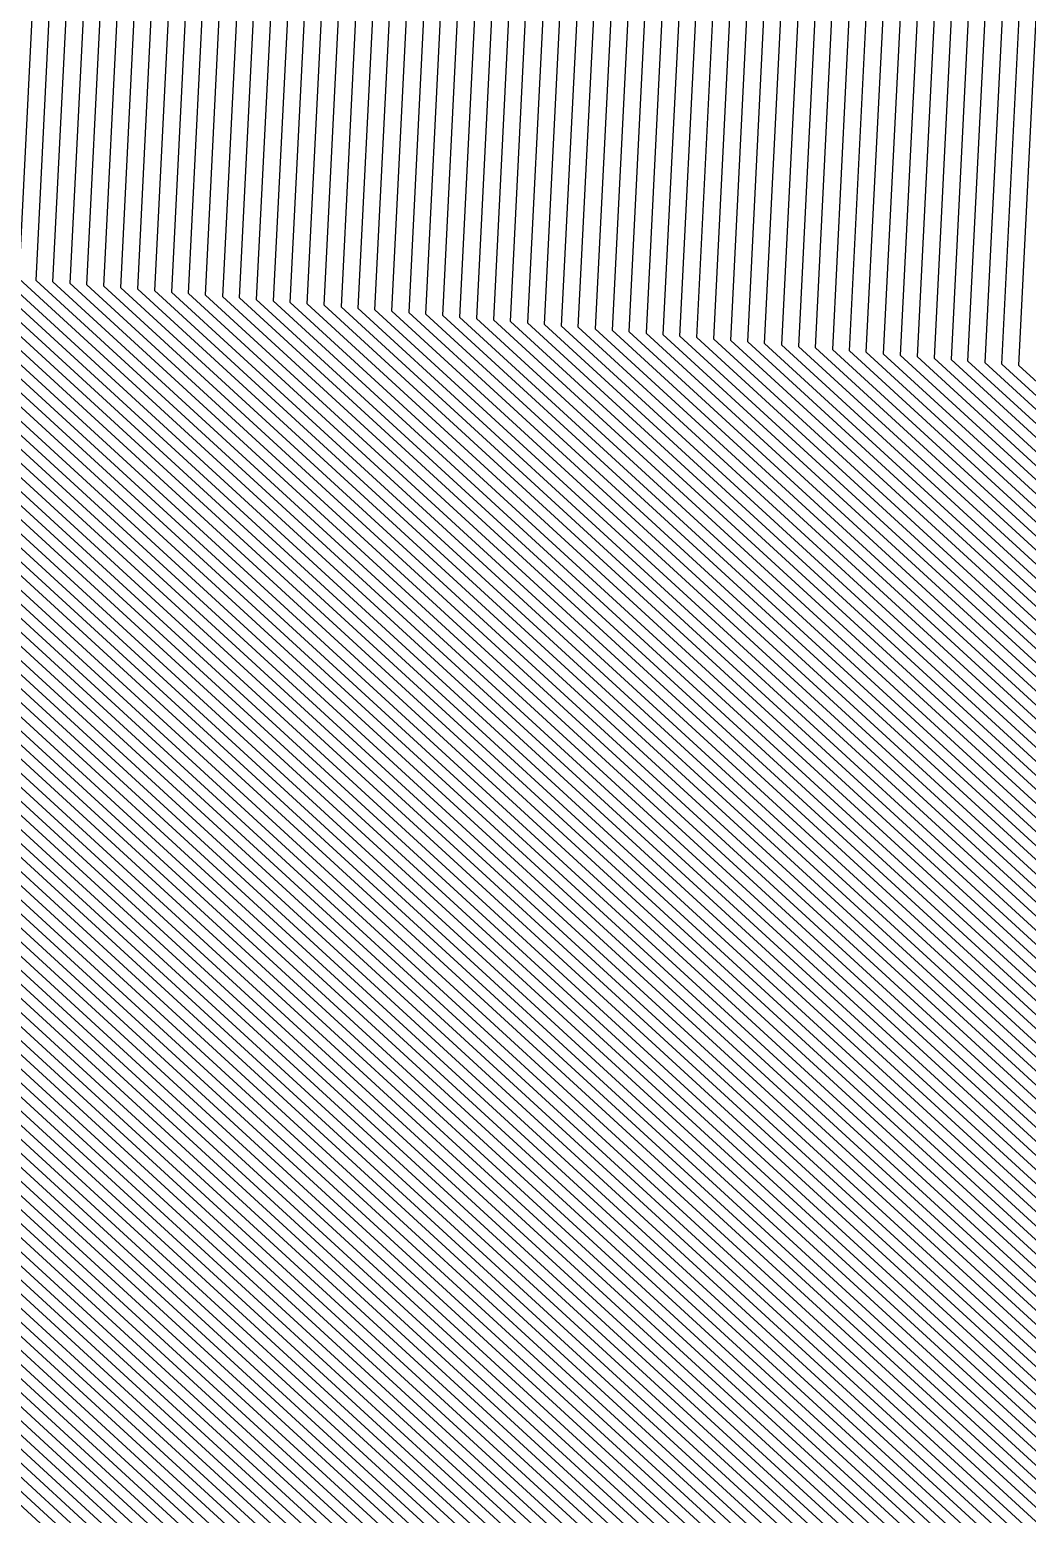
# Model space of a CAD drawing. Extents: x 7084 to 11035, y 13750 to 16729.
# Drawn here: x 7293.1 to 7337.8, y 14438 to 14504.4 of the extents above; entities that cross this region are included whole.
import ezdxf

# ---------------------------------------------------------------- set-up
doc = ezdxf.new("R2010")
doc.units = 0
doc.layers.add('Default', color=7, linetype='Continuous')

msp = doc.modelspace()

# ---------------------------------------------------------------- linework, layer by layer
at = {"layer": 'Default'}
for points in [[(8405.245, 16494.556), (8235.847, 16389.114), (8164.324, 16264.844), (8126.682, 16232.823), (7976.106, 16149.976), (7887.648, 16067.098), (7759.659, 16063.332), (7710.722, 15747.007), (7674.962, 15605.738), (7667.434, 15583.143), (7626.025, 15360.963), (7620.379, 15295.037), (7558.27, 15229.111), (7503.69, 15165.069), (7428.402, 14991.843), (7396.406, 14920.267), (7238.302, 14611.474), (7232.656, 14498.458), (7458.519, 14291.341), (7499.925, 14225.415), (7680.616, 14176.46), (7878.235, 14323.38)], [(7458.705, 14293.061), (7234.933, 14498.261), (7240.665, 14613.006), (7397.306, 14918.94), (7429.791, 14991.612), (7504.382, 15163.234), (7559.798, 15228.256), (7622.857, 15295.191), (7628.59, 15362.126), (7669.615, 15582.249), (7677.074, 15604.635), (7713.381, 15748.067), (7761.865, 16061.462), (7888.669, 16065.193), (7978.481, 16149.34), (8127.662, 16231.42), (8165.88, 16263.931), (8236.741, 16387.051), (8404.571, 16491.516)], [(7674.356, 14185.002), (7505.934, 14230.633), (7459.881, 14303.958), (7249.354, 14497.012), (7255.634, 14622.713), (7403.003, 14910.539), (7438.59, 14990.15), (7508.765, 15151.613), (7569.472, 15222.844), (7638.552, 15296.169), (7644.832, 15369.495), (7683.429, 15576.589), (7690.447, 15597.649), (7730.22, 15754.776), (7775.834, 16049.622), (7895.133, 16053.132), (7993.52, 16145.313), (8133.871, 16222.534), (8175.738, 16258.149), (8242.405, 16373.982), (8400.3, 16472.264), (8603.81, 16426.633)], [(8601.114, 16424.046), (8399.626, 16469.224), (8243.299, 16371.918), (8177.295, 16257.237), (8134.852, 16221.131), (7995.894, 16144.677), (7896.154, 16051.227), (7778.04, 16047.752), (7732.879, 15755.835), (7692.558, 15596.546), (7685.61, 15575.695), (7647.397, 15370.658), (7641.031, 15296.324), (7571, 15221.989), (7509.457, 15149.778), (7439.979, 14989.919), (7403.902, 14909.212), (7257.997, 14624.246), (7251.631, 14496.815), (7460.067, 14305.679), (7506.754, 14231.344), (7673.502, 14186.167)], [(7670.657, 14190.049), (7509.485, 14233.716), (7460.685, 14311.414), (7259.221, 14496.158), (7265.875, 14629.355), (7406.901, 14904.791), (7444.61, 14989.149), (7511.764, 15143.662), (7576.091, 15219.14), (7649.291, 15296.838), (7655.946, 15374.537), (7692.881, 15572.716), (7699.596, 15592.87), (7741.742, 15759.366), (7785.392, 16041.52), (7899.556, 16044.879), (8003.81, 16142.557), (8138.119, 16216.454), (8182.483, 16254.194), (8246.28, 16365.04), (8397.378, 16459.091), (8592.128, 16415.424)], [(8558.878, 16383.523), (8389.063, 16421.599), (8257.309, 16339.589), (8201.68, 16242.935), (8150.21, 16199.151), (8033.096, 16134.714), (7912.143, 16021.391), (7812.596, 16018.462), (7774.534, 15772.432), (7725.638, 15579.267), (7719.782, 15561.694), (7687.576, 15388.887), (7679.855, 15298.743), (7594.931, 15208.599), (7520.3, 15121.032), (7461.743, 14986.301), (7417.994, 14888.431), (7295.024, 14648.258), (7287.304, 14493.726), (7462.975, 14332.635)], [(8556.183, 16380.937), (8388.388, 16418.56), (8258.203, 16337.526), (8203.236, 16242.022), (8151.191, 16197.748), (8035.47, 16134.078), (7913.164, 16019.486), (7814.802, 16016.592), (7777.192, 15773.491), (7727.749, 15578.164), (7721.963, 15560.8), (7690.14, 15390.05), (7682.333, 15298.897), (7596.458, 15207.745), (7520.993, 15119.197), (7463.133, 14986.07), (7418.894, 14887.104), (7297.388, 14649.791), (7289.581, 14493.529), (7463.161, 14334.356), (7520.411, 14243.203), (7659.275, 14205.58), (7932.514, 14408.72)], [(7300.207, 14492.609), (7308.417, 14656.943), (7423.092, 14880.914), (7469.616, 14984.992), (7524.222, 15110.634), (7603.587, 15203.757), (7693.898, 15299.618), (7702.108, 15395.48), (7732.142, 15556.629), (7737.603, 15573.017), (7789.6, 15778.435), (7825.095, 16007.868), (7917.927, 16010.599), (8046.552, 16131.111), (8155.766, 16191.2), (8210.5, 16237.762), (8262.376, 16327.896), (8385.242, 16404.374), (8543.602, 16368.866)], [(8535.514, 16361.107), (8383.219, 16395.254), (8265.059, 16321.705), (8215.169, 16235.023), (8158.707, 16186.991), (8053.675, 16129.203), (7920.988, 16004.886), (7831.712, 16002.259), (7797.577, 15781.613), (7743.937, 15569.708), (7738.686, 15553.948), (7709.802, 15398.97), (7701.333, 15300.081), (7608.17, 15201.193), (7526.299, 15105.129), (7473.783, 14984.299), (7425.79, 14876.934), (7315.507, 14661.541), (7307.038, 14492.018), (7464.585, 14347.547), (7526.694, 14248.658), (7652.731, 14214.511), (7949.159, 14434.891)], [(8534.616, 16360.244), (8382.994, 16394.241), (8265.357, 16321.018), (8215.688, 16234.719), (8159.033, 16186.524), (8054.467, 16128.991), (7921.329, 16004.251), (7832.447, 16001.636), (7798.463, 15781.966), (7744.641, 15569.341), (7739.413, 15553.65), (7710.657, 15399.358), (7702.159, 15300.133), (7608.679, 15200.908), (7526.53, 15104.518), (7474.246, 14984.222), (7426.09, 14876.492), (7316.295, 14662.052), (7307.797, 14491.952), (7464.647, 14348.121)], [(7466.132, 14361.886), (7326.013, 14490.375), (7335.203, 14674.314), (7433.286, 14865.88), (7485.36, 14982.375), (7532.066, 15089.839), (7620.899, 15194.071), (7721.984, 15301.368), (7731.174, 15408.666), (7756.862, 15546.5), (7761.533, 15560.517), (7819.734, 15790.441), (7850.093, 15986.679), (7929.493, 15989.015), (8073.463, 16123.904), (8166.876, 16175.3), (8228.14, 16227.416), (8272.511, 16304.509), (8377.6, 16369.922), (8513.049, 16339.552)], [(8415.531, 14233.016), (8114.781, 14352.375), (7931.79, 14407.583), (7659.56, 14205.192), (7520.138, 14242.966), (7463.099, 14333.782), (7288.822, 14493.595), (7296.6, 14649.28), (7418.594, 14887.546), (7462.669, 14986.147), (7520.762, 15119.808), (7595.949, 15208.03), (7681.507, 15298.846), (7689.285, 15389.662), (7721.236, 15561.098), (7727.046, 15578.532), (7776.306, 15773.138), (7814.066, 16017.216), (7912.823, 16020.121), (8034.679, 16134.29), (8150.864, 16198.215), (8202.717, 16242.326), (8257.905, 16338.214)], [(8482.975, 14288.931), (8114.278, 14435.255), (7975.937, 14476.993), (7642.203, 14228.877), (7536.8, 14257.434), (7466.875, 14368.768), (7335.121, 14489.586), (7344.656, 14680.445), (7436.884, 14860.574), (7490.917, 14981.451), (7534.835, 15082.499), (7627.009, 15190.652), (7731.897, 15301.986), (7741.432, 15413.32), (7765.587, 15542.925), (7769.979, 15556.105), (7830.369, 15794.678), (7858.915, 15979.201), (7933.576, 15981.397), (8082.962, 16121.36), (8170.797, 16169.688), (8234.366, 16223.764), (8276.088, 16296.255)], [(8857.339, 13963.892), (8355.421, 14041.997), (8338.136, 14168.852), (8115.359, 14257.265), (7881.13, 14327.932), (7679.478, 14178.013), (7501.018, 14226.363), (7458.767, 14293.635), (7235.692, 14498.195), (7241.453, 14613.517), (7397.606, 14918.498), (7430.254, 14991.535), (7504.613, 15162.622), (7560.307, 15227.971), (7623.683, 15295.243), (7629.445, 15362.514), (7670.342, 15581.951), (7677.778, 15604.267), (7714.267, 15748.42), (7762.6, 16060.839), (7889.009, 16064.558), (7979.273, 16149.128), (8127.989, 16230.952)], [(8853.575, 13969.157), (8367.341, 14044.821), (8349.192, 14178.018), (8115.276, 14270.852), (7888.367, 14339.31), (7676.632, 14181.896), (7503.749, 14228.735), (7459.386, 14299.37), (7243.282, 14497.538), (7249.331, 14618.626), (7400.604, 14914.076), (7434.885, 14990.766), (7506.92, 15156.506), (7565.399, 15225.123), (7631.944, 15295.757), (7637.993, 15366.392), (7677.613, 15578.972), (7684.816, 15600.591), (7723.13, 15751.951), (7769.952, 16054.607), (7892.411, 16058.21), (7987.188, 16147.008), (8131.257, 16226.275)], [(8411.448, 14055.268), (8390.101, 14211.934), (8114.971, 14321.124), (7915.145, 14381.412), (7666.104, 14196.262), (7513.856, 14237.511), (7461.676, 14320.591), (7271.365, 14495.106), (7278.48, 14637.529), (7411.698, 14897.716), (7452.019, 14987.917), (7515.456, 15133.876), (7584.238, 15214.582), (7662.508, 15297.662), (7669.623, 15380.742), (7704.514, 15567.95), (7710.858, 15586.988), (7755.922, 15765.016), (7797.156, 16031.549), (7904.999, 16034.722), (8016.474, 16139.166), (8143.348, 16208.972)], [(8843.035, 13983.897), (8400.719, 14052.727), (8380.15, 14203.684), (8115.045, 14308.896), (7908.631, 14371.171), (7668.665, 14192.767), (7511.397, 14235.376), (7461.119, 14315.429), (7264.534, 14495.698), (7271.39, 14632.931), (7408.999, 14901.696), (7447.851, 14988.61), (7513.379, 15139.38), (7579.656, 15217.146), (7655.074, 15297.199), (7661.93, 15377.252), (7697.97, 15570.631), (7704.523, 15590.296), (7747.946, 15761.838), (7790.539, 16037.158), (7901.937, 16040.435), (8009.35, 16141.073)], [(8420.984, 14057.527), (8398.946, 14219.267), (8114.905, 14331.994), (7920.934, 14390.515), (7663.828, 14199.368), (7516.041, 14239.408), (7462.171, 14325.179), (7277.437, 14494.581), (7284.783, 14641.617), (7414.097, 14894.179), (7455.723, 14987.301), (7517.301, 15128.983), (7588.312, 15212.303), (7669.117, 15298.074), (7676.462, 15383.845), (7710.33, 15565.566), (7716.488, 15584.046), (7763.012, 15767.841), (7803.038, 16026.564), (7907.72, 16029.644), (8022.806, 16137.47)], [(8440.961, 14254.099), (8114.592, 14383.625), (7948.436, 14433.754), (7653.015, 14214.123), (7526.42, 14248.421), (7464.523, 14346.974), (7306.279, 14492.084), (7314.72, 14661.031), (7425.49, 14877.376), (7473.32, 14984.376), (7526.068, 15105.741), (7607.66, 15201.477), (7700.507, 15300.03), (7708.947, 15398.582), (7737.959, 15554.246), (7743.233, 15570.076), (7796.69, 15781.26), (7830.977, 16002.882), (7920.648, 16005.521), (8052.884, 16129.415)], [(8464.179, 14273.348), (8114.419, 14412.157), (7963.634, 14457.649), (7647.04, 14222.276), (7532.156, 14253.402), (7465.823, 14359.018), (7322.218, 14490.704), (7331.264, 14671.759), (7431.787, 14868.091), (7483.045, 14982.76), (7530.913, 15092.897), (7618.353, 15195.495), (7717.854, 15301.111), (7726.9, 15406.727), (7753.227, 15547.99), (7758.014, 15562.355), (7815.302, 15788.675), (7846.417, 15989.795), (7927.792, 15992.189), (8069.506, 16124.964)], [(8855.457, 13966.525), (8361.381, 14043.409), (8343.664, 14173.435), (8115.317, 14264.059), (7884.748, 14333.621), (7678.055, 14179.954), (7502.383, 14227.549), (7459.076, 14296.502), (7239.487, 14497.866), (7245.392, 14616.072), (7399.105, 14916.287), (7432.57, 14991.15), (7505.766, 15159.564), (7562.853, 15226.547), (7627.814, 15295.5), (7633.719, 15364.453), (7673.977, 15580.462), (7681.297, 15602.429), (7718.699, 15750.185), (7766.276, 16057.723), (7890.71, 16061.384)], [(8850.187, 13973.895), (8378.07, 14047.362), (8359.143, 14186.268), (8115.202, 14283.081), (7894.88, 14349.551), (7674.071, 14185.39), (7506.208, 14230.87), (7459.943, 14304.532), (7250.113, 14496.946), (7256.422, 14623.224), (7403.303, 14910.097), (7439.053, 14990.073), (7508.996, 15151.001), (7569.981, 15222.559), (7639.378, 15296.221), (7645.687, 15369.883), (7684.156, 15576.291), (7691.15, 15597.282), (7731.106, 15755.129), (7776.569, 16048.998), (7895.473, 16052.497)], [(7898.875, 16046.149), (7783.922, 16042.767), (7739.969, 15758.66), (7698.189, 15593.605), (7691.427, 15573.312), (7654.236, 15373.761), (7647.639, 15296.736), (7575.073, 15219.71), (7511.303, 15144.885), (7443.683, 14989.303), (7406.301, 14905.675), (7264.3, 14628.333), (7257.703, 14496.289), (7460.562, 14310.267), (7508.939, 14233.242), (7671.226, 14189.273), (7902.118, 14360.93), (8115.119, 14296.668), (8370.2, 14195.434), (8389.99, 14050.186), (8846.423, 13979.159)], [(7804.508, 16025.317), (7764.785, 15768.547), (7717.896, 15583.311), (7711.784, 15564.971), (7678.172, 15384.62), (7670.769, 15298.177), (7589.33, 15211.733), (7517.763, 15127.759), (7456.649, 14987.147), (7414.696, 14893.294), (7286.358, 14642.638), (7278.955, 14494.449), (7462.295, 14326.326), (7516.587, 14239.883), (7663.259, 14200.145), (7922.382, 14392.79), (8114.889, 14334.711), (8401.158, 14221.1), (8423.368, 14058.092)], [(7917.586, 16011.234), (7824.36, 16008.491), (7788.714, 15778.082), (7736.899, 15573.385), (7731.415, 15556.927), (7701.254, 15395.092), (7693.072, 15299.567), (7603.078, 15204.041), (7523.992, 15111.245), (7469.152, 14985.069), (7422.792, 14881.356), (7307.629, 14656.433), (7299.448, 14492.675), (7463.966, 14341.812), (7523.962, 14246.287), (7655.576, 14210.628), (7941.922, 14423.513), (8114.666, 14371.396), (8431.01, 14245.849)], [(7923.37, 16000.442), (7836.859, 15997.897), (7803.781, 15784.085), (7748.864, 15567.135), (7743.775, 15551.862), (7715.786, 15401.685), (7707.115, 15300.442), (7611.734, 15199.198), (7527.914, 15100.848), (7477.025, 14983.76), (7427.889, 14873.839), (7321.022, 14665.118), (7312.351, 14491.558), (7465.018, 14351.562), (7528.606, 14250.319), (7650.739, 14217.229), (7954.226, 14442.857), (8114.526, 14394.494), (8449.806, 14261.432)], [(7923.71, 15999.807), (7837.594, 15997.273), (7804.667, 15784.438), (7749.568, 15566.767), (7744.502, 15551.565), (7716.641, 15402.073), (7707.941, 15300.493), (7612.243, 15198.914), (7528.144, 15100.236), (7477.488, 14983.683), (7428.189, 14873.397), (7321.81, 14665.629), (7313.11, 14491.492), (7465.08, 14352.135), (7528.879, 14250.556), (7650.455, 14217.617), (7954.949, 14443.994), (8114.518, 14395.853), (8450.912, 14262.348)], [(7925.411, 15996.633), (7841.27, 15994.157), (7809.098, 15786.203), (7753.087, 15564.929), (7748.138, 15550.075), (7720.915, 15404.012), (7712.072, 15300.751), (7614.789, 15197.489), (7529.298, 15097.178), (7479.803, 14983.298), (7429.688, 14871.186), (7325.749, 14668.183), (7316.905, 14491.164), (7465.389, 14355.003), (7530.244, 14251.742), (7649.032, 14219.558), (7958.568, 14449.684), (8114.476, 14402.647), (8456.44, 14266.932)], [(7843.476, 15992.288), (7811.757, 15787.263), (7755.199, 15563.826), (7750.319, 15549.181), (7723.48, 15405.175), (7714.55, 15300.905), (7616.316, 15196.634), (7529.99, 15095.343), (7481.192, 14983.067), (7430.587, 14869.859), (7328.112, 14669.716), (7319.182, 14490.966), (7465.575, 14356.724), (7531.064, 14252.453), (7648.178, 14220.723), (7960.739, 14453.097), (8114.452, 14406.723), (8459.757, 14269.681)], [(7844.946, 15991.041), (7813.53, 15787.969), (7756.606, 15563.091), (7751.773, 15548.585), (7725.19, 15405.951), (7716.202, 15301.008), (7617.335, 15196.065), (7530.452, 15094.12), (7482.119, 14982.913), (7431.187, 14868.975), (7329.688, 14670.738), (7320.7, 14490.835), (7465.699, 14357.871), (7531.61, 14252.928), (7647.609, 14221.5), (7962.186, 14455.373), (8114.435, 14409.44), (8461.968, 14271.515)], [(8485.186, 14290.764), (8114.262, 14437.973), (7977.385, 14479.268), (7641.634, 14229.654), (7537.346, 14257.908), (7466.998, 14369.915), (7336.639, 14489.455), (7346.232, 14681.466), (7437.484, 14859.69), (7491.843, 14981.297), (7535.296, 15081.276), (7628.027, 15190.082), (7733.549, 15302.089), (7743.142, 15414.096), (7767.041, 15542.329), (7771.387, 15555.37), (7832.141, 15795.384)], [(8486.292, 14291.681), (8114.254, 14439.332), (7978.108, 14480.406), (7641.349, 14230.042), (7537.619, 14258.146), (7467.06, 14370.489), (7337.398, 14489.389), (7347.02, 14681.977), (7437.783, 14859.247), (7492.306, 14981.22), (7535.527, 15080.664), (7628.537, 15189.797), (7734.375, 15302.14), (7743.997, 15414.483), (7767.768, 15542.031), (7772.09, 15555.002), (7833.028, 15795.737)], [(7831.255, 15795.031), (7770.683, 15555.738), (7766.314, 15542.627), (7742.287, 15413.708), (7732.723, 15302.037), (7627.518, 15190.367), (7535.066, 15081.887), (7491.38, 14981.374), (7437.184, 14860.132), (7345.444, 14680.956), (7335.88, 14489.521), (7466.937, 14369.342), (7537.073, 14257.671), (7641.918, 14229.265), (7976.661, 14478.131), (8114.27, 14436.614), (8484.081, 14289.847)], [(7828.596, 15793.972), (7768.571, 15556.841), (7764.133, 15543.521), (7739.723, 15412.544), (7730.245, 15301.883), (7625.991, 15191.222), (7534.373, 15083.722), (7489.991, 14981.605), (7436.284, 14861.458), (7343.081, 14679.423), (7333.603, 14489.718), (7466.751, 14367.621), (7536.254, 14256.96), (7642.772, 14228.1), (7974.49, 14474.717), (8114.295, 14432.538), (8480.764, 14287.097)], [(7829.483, 15794.325), (7769.275, 15556.473), (7764.86, 15543.223), (7740.577, 15412.932), (7731.071, 15301.935), (7626.5, 15190.937), (7534.604, 15083.111), (7490.454, 14981.528), (7436.584, 14861.016), (7343.868, 14679.934), (7334.362, 14489.652), (7466.813, 14368.195), (7536.527, 14257.197), (7642.487, 14228.489), (7975.213, 14475.855), (8114.287, 14433.897), (8481.87, 14288.014)], [(7826.824, 15793.266), (7767.164, 15557.576), (7762.679, 15544.117), (7738.013, 15411.769), (7728.593, 15301.78), (7624.972, 15191.791), (7533.912, 15084.946), (7489.065, 14981.759), (7435.685, 14862.343), (7341.505, 14678.401), (7332.085, 14489.849), (7466.627, 14366.474), (7535.707, 14256.485), (7643.341, 14227.324), (7973.042, 14472.441), (8114.311, 14429.821), (8478.553, 14285.264)], [(7827.71, 15793.619), (7767.867, 15557.208), (7763.406, 15543.819), (7738.868, 15412.156), (7729.419, 15301.832), (7625.482, 15191.507), (7534.143, 15084.334), (7489.528, 14981.682), (7435.984, 14861.9), (7342.293, 14678.912), (7332.844, 14489.784), (7466.689, 14367.047), (7535.981, 14256.723), (7643.057, 14227.712), (7973.766, 14473.579), (8114.303, 14431.179), (8479.658, 14286.181)], [(7825.937, 15792.913), (7766.46, 15557.944), (7761.952, 15544.415), (7737.158, 15411.381), (7727.767, 15301.729), (7624.463, 15192.076), (7533.681, 15085.557), (7488.602, 14981.836), (7435.385, 14862.785), (7340.717, 14677.89), (7331.326, 14489.915), (7466.565, 14365.9), (7535.434, 14256.248), (7643.626, 14226.936), (7972.318, 14471.303), (8114.32, 14428.462), (8477.447, 14284.348)], [(7820.62, 15790.794), (7762.237, 15560.149), (7757.589, 15546.202), (7732.029, 15409.054), (7722.81, 15301.42), (7621.408, 15193.786), (7532.297, 15089.227), (7485.823, 14982.298), (7433.586, 14865.438), (7335.99, 14674.825), (7326.772, 14490.309), (7466.194, 14362.459), (7533.795, 14254.825), (7645.333, 14224.606), (7967.976, 14464.476), (8114.369, 14420.31), (8470.813, 14278.848)], [(7821.506, 15791.147), (7762.941, 15559.782), (7758.316, 15545.904), (7732.884, 15409.442), (7723.636, 15301.471), (7621.917, 15193.501), (7532.528, 15088.615), (7486.286, 14982.221), (7433.886, 14864.996), (7336.778, 14675.336), (7327.531, 14490.244), (7466.256, 14363.033), (7534.069, 14255.062), (7645.048, 14224.994), (7968.7, 14465.614), (8114.361, 14421.668), (8471.919, 14279.764)], [(8468.602, 14277.015), (8114.386, 14417.592), (7966.529, 14462.2), (7645.902, 14223.829), (7533.249, 14254.351), (7466.07, 14361.312), (7325.254, 14490.441), (7334.415, 14673.803), (7432.986, 14866.322), (7484.897, 14982.452), (7531.836, 15090.45), (7620.39, 15194.355), (7721.158, 15301.317), (7730.319, 15408.278), (7756.135, 15546.798), (7760.829, 15560.885), (7818.847, 15790.088)], [(8466.391, 14275.181), (8114.402, 14414.875), (7965.081, 14459.925), (7646.471, 14223.053), (7532.703, 14253.876), (7465.946, 14360.165), (7323.736, 14490.572), (7332.839, 14672.781), (7432.386, 14867.206), (7483.971, 14982.606), (7531.374, 15091.673), (7619.371, 15194.925), (7719.506, 15301.214), (7728.609, 15407.502), (7754.681, 15547.394), (7759.421, 15561.62), (7817.075, 15789.381)], [(8467.496, 14276.098), (8114.394, 14416.234), (7965.805, 14461.063), (7646.186, 14223.441), (7532.976, 14254.114), (7466.008, 14360.739), (7324.495, 14490.506), (7333.627, 14673.292), (7432.686, 14866.764), (7484.434, 14982.529), (7531.605, 15091.062), (7619.881, 15194.64), (7720.332, 15301.265), (7729.464, 15407.89), (7755.408, 15547.096), (7760.125, 15561.252), (7817.961, 15789.734)], [(8460.862, 14270.598), (8114.443, 14408.081), (7961.463, 14454.235), (7647.894, 14221.111), (7531.337, 14252.69), (7465.637, 14357.297), (7319.941, 14490.901), (7328.9, 14670.227), (7430.887, 14869.417), (7481.656, 14982.99), (7530.221, 15094.732), (7616.826, 15196.35), (7715.376, 15300.956), (7724.335, 15405.563), (7751.046, 15548.883), (7755.902, 15563.458), (7812.643, 15787.616)], [(7810.871, 15786.91), (7754.495, 15564.194), (7749.592, 15549.479), (7722.625, 15404.788), (7713.724, 15300.854), (7615.807, 15196.919), (7529.759, 15095.955), (7480.729, 14983.144), (7430.288, 14870.302), (7327.324, 14669.205), (7318.423, 14491.032), (7465.513, 14356.15), (7530.791, 14252.216), (7648.463, 14220.335), (7960.015, 14451.96), (8114.46, 14405.364), (8458.651, 14268.765)], [(8457.545, 14267.848), (8114.468, 14404.005), (7959.292, 14450.822), (7648.747, 14219.947), (7530.518, 14251.979), (7465.451, 14355.577), (7317.664, 14491.098), (7326.537, 14668.694), (7429.988, 14870.744), (7480.266, 14983.221), (7529.529, 15096.566), (7615.298, 15197.204), (7712.898, 15300.802), (7721.77, 15404.4), (7748.865, 15549.777), (7753.791, 15564.561), (7809.985, 15786.556)], [(7807.326, 15785.497), (7751.679, 15565.664), (7746.683, 15550.671), (7719.206, 15403.236), (7710.419, 15300.648), (7613.771, 15198.059), (7528.837, 15098.401), (7478.877, 14983.452), (7429.088, 14872.07), (7324.173, 14667.161), (7315.387, 14491.295), (7465.265, 14353.856), (7529.698, 14251.267), (7649.601, 14218.782), (7957.12, 14447.408), (8114.493, 14399.929), (8454.229, 14265.098)], [(8455.334, 14266.015), (8114.485, 14401.288), (7957.844, 14448.546), (7649.316, 14219.17), (7529.971, 14251.505), (7465.327, 14354.43), (7316.146, 14491.229), (7324.961, 14667.672), (7429.388, 14871.628), (7479.34, 14983.375), (7529.067, 15097.79), (7614.28, 15197.774), (7711.245, 15300.699), (7720.061, 15403.624), (7747.411, 15550.373), (7752.383, 15565.297), (7808.212, 15785.85)], [(7770.102, 15770.666), (7722.119, 15581.105), (7716.147, 15563.183), (7683.301, 15386.947), (7675.725, 15298.486), (7592.385, 15210.024), (7519.147, 15124.09), (7459.428, 14986.686), (7416.495, 14890.641), (7291.085, 14645.704), (7283.509, 14494.055), (7462.666, 14329.768), (7518.226, 14241.306), (7661.552, 14202.474), (7926.724, 14399.618), (8114.839, 14342.864), (8407.792, 14226.6)], [(7737.31, 15757.601), (7696.077, 15594.708), (7689.246, 15574.206), (7651.671, 15372.598), (7645.161, 15296.581), (7573.546, 15220.565), (7510.611, 15146.72), (7442.294, 14989.534), (7405.401, 14907.002), (7261.936, 14626.801), (7255.426, 14496.486), (7460.376, 14308.547), (7508.12, 14232.53), (7672.08, 14188.108), (7899.947, 14357.516), (8115.144, 14292.592), (8366.883, 14192.684), (8386.414, 14049.339), (8847.552, 13977.58)], [(8861.856, 13957.575), (8341.116, 14038.609), (8324.868, 14157.852), (8115.458, 14240.961), (7872.445, 14314.277), (7682.892, 14173.354), (7497.74, 14223.517), (7458.024, 14286.752), (7226.584, 14498.984), (7232, 14607.386), (7394.008, 14923.804), (7424.697, 14992.459), (7501.844, 15169.962), (7554.197, 15231.39), (7613.771, 15294.625), (7619.186, 15357.86), (7661.617, 15585.526)], [(8861.48, 13958.102), (8342.308, 14038.891), (8325.974, 14158.769), (8115.449, 14242.32), (7873.169, 14315.415), (7682.608, 14173.742), (7498.013, 14223.754), (7458.086, 14287.326), (7227.343, 14498.918), (7232.787, 14607.897), (7394.308, 14923.362), (7425.16, 14992.382), (7502.075, 15169.35), (7554.706, 15231.105), (7614.597, 15294.677), (7620.041, 15358.248), (7662.344, 15585.228)], [(8861.104, 13958.628), (8343.5, 14039.174), (8327.08, 14159.685), (8115.441, 14243.678), (7873.893, 14316.553), (7682.323, 14174.13), (7498.286, 14223.992), (7458.148, 14287.899), (7228.102, 14498.852), (7233.575, 14608.408), (7394.607, 14922.92), (7425.623, 14992.305), (7502.306, 15168.738), (7555.215, 15230.82), (7615.423, 15294.728), (7620.896, 15358.636), (7663.071, 15584.931)], [(8860.727, 13959.154), (8344.692, 14039.456), (8328.185, 14160.602), (8115.433, 14245.037), (7874.616, 14317.691), (7682.039, 14174.518), (7498.559, 14224.229), (7458.21, 14288.473), (7228.861, 14498.786), (7234.363, 14608.919), (7394.907, 14922.477), (7426.087, 14992.228), (7502.536, 15168.127), (7555.724, 15230.535), (7616.249, 15294.779), (7621.751, 15359.024), (7663.798, 15584.633)], [(8860.351, 13959.681), (8345.884, 14039.738), (8329.291, 14161.519), (8115.425, 14246.396), (7875.34, 14318.829), (7681.754, 14174.907), (7498.833, 14224.466), (7458.272, 14289.046), (7229.62, 14498.721), (7235.151, 14609.43), (7395.207, 14922.035), (7426.55, 14992.151), (7502.767, 15167.515), (7556.234, 15230.25), (7617.075, 15294.831), (7622.606, 15359.411), (7664.525, 15584.335)], [(7717.192, 15583.679), (7711.057, 15565.268), (7677.317, 15384.233), (7669.943, 15298.125), (7588.821, 15212.018), (7517.532, 15128.371), (7456.186, 14987.224), (7414.396, 14893.737), (7285.571, 14642.127), (7278.196, 14494.515), (7462.233, 14325.753), (7516.314, 14239.646), (7663.543, 14199.756), (7921.658, 14391.652), (8114.897, 14333.353), (8400.052, 14220.183), (8422.176, 14057.81)], [(8858.469, 13962.313), (8351.844, 14041.15), (8334.819, 14166.102), (8115.383, 14253.189), (7878.959, 14324.518), (7680.331, 14176.848), (7500.198, 14225.652), (7458.581, 14291.914), (7233.415, 14498.392), (7239.09, 14611.984), (7396.706, 14919.824), (7428.865, 14991.766), (7503.92, 15164.457), (7558.779, 15228.826), (7621.205, 15295.088), (7626.88, 15361.351), (7668.161, 15582.845)], [(8858.092, 13962.84), (8353.036, 14041.433), (8335.925, 14167.018), (8115.375, 14254.548), (7879.682, 14325.656), (7680.047, 14177.236), (7500.471, 14225.889), (7458.643, 14292.488), (7234.174, 14498.326), (7239.878, 14612.495), (7397.006, 14919.382), (7429.328, 14991.689), (7504.151, 15163.845), (7559.289, 15228.541), (7622.031, 15295.14), (7627.735, 15361.738), (7668.888, 15582.547)], [(8402.263, 14222.016), (8114.88, 14336.07), (7923.106, 14393.928), (7662.974, 14200.533), (7516.86, 14240.12), (7462.357, 14326.9), (7279.714, 14494.384), (7287.146, 14643.149), (7414.996, 14892.852), (7457.113, 14987.07), (7517.993, 15127.148), (7589.839, 15211.448), (7671.595, 15298.228), (7679.027, 15385.008), (7712.512, 15564.673), (7718.6, 15582.944)], [(8403.369, 14222.933), (8114.872, 14337.429), (7923.829, 14395.066), (7662.69, 14200.921), (7517.133, 14240.357), (7462.418, 14327.473), (7280.473, 14494.318), (7287.934, 14643.66), (7415.296, 14892.41), (7457.576, 14986.993), (7518.224, 15126.536), (7590.348, 15211.163), (7672.421, 15298.28), (7679.882, 15385.396), (7713.239, 15564.375), (7719.303, 15582.576)], [(8856.963, 13964.419), (8356.613, 14042.28), (8339.242, 14169.768), (8115.35, 14258.624), (7881.854, 14329.07), (7679.193, 14178.401), (7501.291, 14226.601), (7458.829, 14294.208), (7236.451, 14498.129), (7242.241, 14614.028), (7397.906, 14918.056), (7430.717, 14991.458), (7504.843, 15162.011), (7560.816, 15227.687), (7624.509, 15295.294), (7630.3, 15362.902), (7671.069, 15581.654)], [(8405.58, 14224.766), (8114.856, 14340.146), (7925.277, 14397.342), (7662.121, 14201.698), (7517.68, 14240.831), (7462.542, 14328.62), (7281.991, 14494.186), (7289.51, 14644.682), (7415.896, 14891.526), (7458.502, 14986.84), (7518.686, 15125.313), (7591.367, 15210.594), (7674.073, 15298.383), (7681.592, 15386.172), (7714.693, 15563.779), (7720.711, 15581.841)], [(7673.25, 15580.76), (7632.864, 15364.065), (7626.988, 15295.449), (7562.344, 15226.832), (7505.535, 15160.176), (7432.107, 14991.227), (7398.805, 14916.729), (7244.605, 14615.561), (7238.728, 14497.932), (7459.014, 14295.929), (7502.11, 14227.312), (7678.34, 14179.566), (7884.025, 14332.483), (8115.326, 14262.7), (8342.559, 14172.518), (8360.189, 14043.127), (8855.834, 13965.998)], [(8408.897, 14227.516), (8114.831, 14344.222), (7927.448, 14400.755), (7661.267, 14202.863), (7518.499, 14241.543), (7462.728, 14330.341), (7284.268, 14493.989), (7291.873, 14646.215), (7416.795, 14890.199), (7459.891, 14986.609), (7519.378, 15123.478), (7592.894, 15209.739), (7676.551, 15298.537), (7684.156, 15387.335), (7716.874, 15562.885), (7722.823, 15580.738)], [(8855.081, 13967.051), (8362.573, 14043.691), (8344.77, 14174.352), (8115.309, 14265.418), (7885.472, 14334.759), (7677.771, 14180.342), (7502.657, 14227.787), (7459.138, 14297.076), (7240.246, 14497.801), (7246.18, 14616.583), (7399.405, 14915.845), (7433.033, 14991.073), (7505.997, 15158.952), (7563.362, 15226.262), (7628.64, 15295.552), (7634.574, 15364.841), (7674.704, 15580.164)], [(7723.526, 15580.37), (7717.601, 15562.587), (7685.011, 15387.723), (7677.377, 15298.589), (7593.403, 15209.454), (7519.608, 15122.866), (7460.354, 14986.532), (7417.095, 14889.757), (7292.661, 14646.725), (7285.027, 14493.924), (7462.79, 14330.915), (7518.772, 14241.78), (7660.983, 14203.251), (7928.172, 14401.893), (8114.823, 14345.581), (8410.003, 14228.433)], [(8411.108, 14229.35), (8114.814, 14346.94), (7928.895, 14403.031), (7660.698, 14203.639), (7519.045, 14242.017), (7462.852, 14331.488), (7285.786, 14493.858), (7293.449, 14647.236), (7417.395, 14889.315), (7460.817, 14986.455), (7519.839, 15122.255), (7593.913, 15209.169), (7678.203, 15298.64), (7685.866, 15388.111), (7718.328, 15562.289), (7724.23, 15580.002)], [(8854.704, 13967.578), (8363.765, 14043.974), (8345.876, 14175.268), (8115.301, 14266.776), (7886.196, 14335.897), (7677.486, 14180.731), (7502.93, 14228.024), (7459.2, 14297.65), (7241.005, 14497.735), (7246.968, 14617.093), (7399.705, 14915.403), (7433.496, 14990.997), (7506.227, 15158.341), (7563.871, 15225.977), (7629.466, 15295.603), (7635.429, 15365.229), (7675.431, 15579.866)], [(8854.328, 13968.104), (8364.957, 14044.256), (8346.981, 14176.185), (8115.293, 14268.135), (7886.92, 14337.035), (7677.201, 14181.119), (7503.203, 14228.261), (7459.262, 14298.223), (7241.764, 14497.669), (7247.756, 14617.604), (7400.004, 14914.961), (7433.959, 14990.92), (7506.458, 15157.729), (7564.38, 15225.692), (7630.292, 15295.655), (7636.284, 15365.617), (7676.158, 15579.568)], [(8853.951, 13968.63), (8366.149, 14044.539), (8348.087, 14177.101), (8115.284, 14269.494), (7887.643, 14338.173), (7676.917, 14181.507), (7503.476, 14228.498), (7459.324, 14298.797), (7242.523, 14497.604), (7248.544, 14618.115), (7400.304, 14914.518), (7434.422, 14990.843), (7506.689, 15157.118), (7564.89, 15225.407), (7631.118, 15295.706), (7637.139, 15366.004), (7676.885, 15579.27)], [(7678.34, 15578.674), (7638.848, 15366.78), (7632.77, 15295.809), (7565.908, 15224.838), (7507.15, 15155.894), (7435.348, 14990.689), (7400.904, 14913.634), (7250.119, 14619.137), (7244.041, 14497.472), (7459.448, 14299.944), (7504.022, 14228.972), (7676.348, 14182.284), (7889.091, 14340.448), (8115.268, 14272.211), (8350.298, 14178.935), (8368.533, 14045.103), (8853.199, 13969.683)], [(7679.067, 15578.376), (7639.703, 15367.168), (7633.596, 15295.86), (7566.417, 15224.553), (7507.381, 15155.283), (7435.811, 14990.612), (7401.204, 14913.192), (7250.907, 14619.648), (7244.8, 14497.406), (7459.51, 14300.517), (7504.296, 14229.21), (7676.063, 14182.672), (7889.814, 14341.586), (8115.26, 14273.57), (8351.404, 14179.851), (8369.725, 14045.386), (8852.822, 13970.21)], [(8852.446, 13970.736), (8370.917, 14045.668), (8352.509, 14180.768), (8115.251, 14274.929), (7890.538, 14342.724), (7675.779, 14183.06), (7504.569, 14229.447), (7459.571, 14301.091), (7245.559, 14497.341), (7251.695, 14620.159), (7401.504, 14912.75), (7436.274, 14990.535), (7507.612, 15154.671), (7566.926, 15224.268), (7634.422, 15295.912), (7640.558, 15367.556), (7679.794, 15578.079)], [(8852.069, 13971.263), (8372.109, 14045.95), (8353.615, 14181.685), (8115.243, 14276.287), (7891.262, 14343.862), (7675.494, 14183.449), (7504.842, 14229.684), (7459.633, 14301.664), (7246.318, 14497.275), (7252.483, 14620.67), (7401.803, 14912.308), (7436.737, 14990.458), (7507.842, 15154.059), (7567.435, 15223.983), (7635.248, 15295.963), (7641.413, 15367.944), (7680.521, 15577.781)], [(7681.248, 15577.483), (7642.268, 15368.331), (7636.074, 15296.015), (7567.945, 15223.698), (7508.073, 15153.448), (7437.2, 14990.381), (7402.103, 14911.865), (7253.27, 14621.181), (7247.077, 14497.209), (7459.695, 14302.238), (7505.115, 14229.921), (7675.21, 14183.837), (7891.986, 14345), (8115.235, 14277.646), (8354.721, 14182.601), (8373.301, 14046.233), (8851.693, 13971.789)], [(8417.742, 14234.849), (8114.765, 14355.092), (7933.238, 14409.858), (7658.991, 14205.969), (7520.684, 14243.44), (7463.223, 14334.929), (7290.34, 14493.464), (7298.176, 14650.302), (7419.194, 14886.662), (7463.596, 14985.993), (7521.223, 15118.585), (7596.968, 15207.46), (7683.16, 15298.949), (7690.995, 15390.438), (7722.69, 15560.502), (7728.453, 15577.796)], [(7729.157, 15577.429), (7723.417, 15560.204), (7691.85, 15390.826), (7683.986, 15299), (7597.477, 15207.175), (7521.454, 15117.973), (7464.059, 14985.916), (7419.494, 14886.22), (7298.963, 14650.813), (7291.099, 14493.398), (7463.285, 14335.503), (7520.957, 14243.678), (7658.706, 14206.357), (7933.961, 14410.996), (8114.757, 14356.451), (8418.848, 14235.766)], [(8851.316, 13972.315), (8374.494, 14046.515), (8355.826, 14183.518), (8115.227, 14279.005), (7892.709, 14346.138), (7674.925, 14184.225), (7505.388, 14230.158), (7459.757, 14302.811), (7247.836, 14497.144), (7254.058, 14621.692), (7402.403, 14911.423), (7437.663, 14990.304), (7508.304, 15152.836), (7568.454, 15223.413), (7636.9, 15296.066), (7643.123, 15368.719), (7681.975, 15577.185)], [(7682.702, 15576.887), (7643.978, 15369.107), (7637.726, 15296.118), (7568.963, 15223.128), (7508.535, 15152.225), (7438.126, 14990.227), (7402.703, 14910.981), (7254.846, 14622.202), (7248.595, 14497.078), (7459.819, 14303.385), (7505.661, 14230.396), (7674.641, 14184.614), (7893.433, 14347.275), (8115.218, 14280.363), (8356.932, 14184.434), (8375.686, 14046.797), (8850.94, 13972.842)], [(8419.954, 14236.683), (8114.748, 14357.809), (7934.685, 14412.134), (7658.422, 14206.745), (7521.231, 14243.915), (7463.347, 14336.076), (7291.858, 14493.332), (7299.751, 14651.324), (7419.793, 14885.778), (7464.522, 14985.839), (7521.685, 15117.362), (7597.986, 15206.89), (7684.812, 15299.052), (7692.705, 15391.214), (7724.145, 15559.906), (7729.861, 15577.061)], [(7684.883, 15575.993), (7646.542, 15370.271), (7640.204, 15296.272), (7570.49, 15222.274), (7509.227, 15150.39), (7439.516, 14989.996), (7403.602, 14909.655), (7257.209, 14623.735), (7250.872, 14496.881), (7460.005, 14305.105), (7506.481, 14231.107), (7673.787, 14185.778), (7895.604, 14350.689), (8115.194, 14284.439), (8360.249, 14187.184), (8379.262, 14047.645), (8849.811, 13974.421)], [(8422.165, 14238.516), (8114.732, 14360.527), (7936.133, 14414.41), (7657.853, 14207.522), (7521.777, 14244.389), (7463.471, 14337.224), (7293.376, 14493.201), (7301.327, 14652.345), (7420.393, 14884.893), (7465.448, 14985.685), (7522.146, 15116.139), (7599.004, 15206.32), (7686.464, 15299.155), (7694.415, 15391.989), (7725.599, 15559.31), (7731.268, 15576.326)], [(8423.271, 14239.433), (8114.724, 14361.885), (7936.856, 14415.548), (7657.568, 14207.91), (7522.05, 14244.626), (7463.533, 14337.797), (7294.135, 14493.135), (7302.115, 14652.856), (7420.693, 14884.451), (7465.911, 14985.608), (7522.377, 15115.527), (7599.514, 15206.036), (7687.29, 15299.206), (7695.269, 15392.377), (7726.326, 15559.012), (7731.972, 15575.958)], [(8849.058, 13975.474), (8381.646, 14048.209), (8362.46, 14189.018), (8115.177, 14287.157), (7897.052, 14352.965), (7673.218, 14186.555), (7507.027, 14231.581), (7460.128, 14306.253), (7252.39, 14496.749), (7258.785, 14624.757), (7404.202, 14908.77), (7440.442, 14989.842), (7509.688, 15149.166), (7571.509, 15221.704), (7641.857, 15296.375), (7648.252, 15371.046), (7686.337, 15575.397)], [(7732.676, 15575.591), (7727.053, 15558.714), (7696.124, 15392.765), (7688.116, 15299.258), (7600.023, 15205.751), (7522.608, 15114.915), (7466.374, 14985.531), (7420.993, 14884.009), (7302.902, 14653.367), (7294.894, 14493.069), (7463.594, 14338.371), (7522.323, 14244.864), (7657.284, 14208.298), (7937.58, 14416.686), (8114.715, 14363.244), (8424.376, 14240.349)], [(8425.482, 14241.266), (8114.707, 14364.603), (7938.304, 14417.823), (7656.999, 14208.687), (7522.596, 14245.101), (7463.656, 14338.944), (7295.653, 14493.004), (7303.69, 14653.878), (7421.293, 14883.567), (7466.837, 14985.454), (7522.838, 15114.304), (7600.532, 15205.466), (7688.942, 15299.309), (7696.979, 15393.153), (7727.78, 15558.417), (7733.38, 15575.223)], [(8848.681, 13976.001), (8382.838, 14048.492), (8363.566, 14189.934), (8115.169, 14288.516), (7897.775, 14354.103), (7672.933, 14186.943), (7507.3, 14231.819), (7460.19, 14306.826), (7253.149, 14496.684), (7259.573, 14625.268), (7404.502, 14908.328), (7440.905, 14989.765), (7509.919, 15148.555), (7572.018, 15221.419), (7642.683, 15296.427), (7649.107, 15371.434), (7687.064, 15575.099)], [(7687.791, 15574.802), (7649.962, 15371.822), (7643.509, 15296.478), (7572.527, 15221.134), (7510.149, 15147.943), (7441.368, 14989.688), (7404.802, 14907.886), (7260.361, 14625.779), (7253.908, 14496.618), (7460.252, 14307.4), (7507.573, 14232.056), (7672.649, 14187.331), (7898.499, 14355.241), (8115.161, 14289.874), (8364.671, 14190.851), (8384.03, 14048.774), (8848.305, 13976.527)], [(8426.587, 14242.182), (8114.699, 14365.962), (7939.027, 14418.961), (7656.714, 14209.075), (7522.869, 14245.338), (7463.718, 14339.518), (7296.412, 14492.938), (7304.478, 14654.389), (7421.592, 14883.125), (7467.3, 14985.377), (7523.069, 15113.692), (7601.041, 15205.181), (7689.768, 15299.361), (7697.834, 15393.541), (7728.507, 15558.119), (7734.084, 15574.855)], [(8847.929, 13977.053), (8385.222, 14049.056), (8365.777, 14191.768), (8115.152, 14291.233), (7899.223, 14356.378), (7672.364, 14187.72), (7507.846, 14232.293), (7460.314, 14307.973), (7254.667, 14496.552), (7261.149, 14626.29), (7405.102, 14907.444), (7441.831, 14989.611), (7510.38, 15147.332), (7573.036, 15220.849), (7644.335, 15296.53), (7650.816, 15372.21), (7688.518, 15574.504)], [(8847.176, 13978.106), (8387.606, 14049.621), (8367.988, 14193.601), (8115.136, 14293.95), (7900.67, 14358.654), (7671.795, 14188.496), (7508.393, 14232.767), (7460.438, 14309.12), (7256.185, 14496.421), (7262.724, 14627.311), (7405.701, 14906.559), (7442.757, 14989.457), (7510.842, 15146.108), (7574.055, 15220.28), (7645.987, 15296.633), (7652.526, 15372.985), (7689.973, 15573.908)], [(8427.693, 14243.099), (8114.691, 14367.32), (7939.751, 14420.099), (7656.43, 14209.463), (7523.143, 14245.575), (7463.78, 14340.091), (7297.171, 14492.872), (7305.266, 14654.9), (7421.892, 14882.682), (7467.763, 14985.3), (7523.3, 15113.08), (7601.55, 15204.896), (7690.594, 15299.412), (7698.689, 15393.928), (7729.234, 15557.821), (7734.788, 15574.488)], [(8428.799, 14244.016), (8114.682, 14368.679), (7940.475, 14421.237), (7656.145, 14209.851), (7523.416, 14245.812), (7463.842, 14340.665), (7297.93, 14492.806), (7306.054, 14655.411), (7422.192, 14882.24), (7468.226, 14985.223), (7523.53, 15112.469), (7602.059, 15204.611), (7691.42, 15299.464), (7699.544, 15394.316), (7729.961, 15557.523), (7735.491, 15574.12)], [(8369.094, 14194.517), (8115.128, 14295.309), (7901.394, 14359.792), (7671.511, 14188.885), (7508.666, 14233.005), (7460.5, 14309.694), (7256.944, 14496.355), (7263.512, 14627.822), (7406.001, 14906.117), (7443.22, 14989.38), (7511.072, 15145.497), (7574.564, 15219.995), (7646.813, 15296.684), (7653.381, 15373.373), (7690.7, 15573.61)], [(7736.195, 15573.752), (7730.688, 15557.225), (7700.399, 15394.704), (7692.246, 15299.515), (7602.569, 15204.326), (7523.761, 15111.857), (7468.689, 14985.146), (7422.492, 14881.798), (7306.841, 14655.922), (7298.689, 14492.741), (7463.904, 14341.238), (7523.689, 14246.049), (7655.861, 14210.24), (7941.199, 14422.375), (8114.674, 14370.038), (8429.904, 14244.932)], [(7692.154, 15573.014), (7655.091, 15374.149), (7648.465, 15296.787), (7575.582, 15219.425), (7511.534, 15144.273), (7444.146, 14989.226), (7406.601, 14905.233), (7265.088, 14628.844), (7258.462, 14496.224), (7460.624, 14310.841), (7509.212, 14233.479), (7670.942, 14189.661), (7902.841, 14362.068), (8115.111, 14298.026), (8371.305, 14196.351), (8391.182, 14050.468), (8846.046, 13979.686)], [(7693.608, 15572.418), (7656.801, 15374.925), (7650.117, 15296.89), (7576.601, 15218.855), (7511.995, 15143.05), (7445.073, 14989.072), (7407.2, 14904.349), (7266.663, 14629.866), (7259.98, 14496.092), (7460.747, 14311.988), (7509.758, 14233.953), (7670.372, 14190.438), (7904.289, 14364.344), (8115.095, 14300.744), (8373.517, 14198.184), (8393.567, 14051.033), (8845.293, 13980.738)], [(8844.917, 13981.265), (8394.759, 14051.315), (8374.622, 14199.101), (8115.086, 14302.103), (7905.013, 14365.481), (7670.088, 14190.826), (7510.032, 14234.19), (7460.809, 14312.561), (7260.739, 14496.026), (7267.451, 14630.377), (7407.5, 14903.906), (7445.536, 14988.995), (7512.226, 15142.438), (7577.11, 15218.57), (7650.943, 15296.941), (7657.655, 15375.312), (7694.335, 15572.12)], [(7695.062, 15571.822), (7658.51, 15375.7), (7651.769, 15296.993), (7577.619, 15218.285), (7512.457, 15141.827), (7445.999, 14988.918), (7407.8, 14903.464), (7268.239, 14630.888), (7261.498, 14495.961), (7460.871, 14313.135), (7510.305, 14234.428), (7669.803, 14191.214), (7905.736, 14366.619), (8115.078, 14303.461), (8375.728, 14200.017), (8395.951, 14051.598), (8844.541, 13981.791)], [(8844.164, 13982.318), (8397.143, 14051.88), (8376.834, 14200.934), (8115.07, 14304.82), (7906.46, 14367.757), (7669.519, 14191.602), (7510.578, 14234.665), (7460.933, 14313.709), (7262.257, 14495.895), (7269.027, 14631.399), (7408.1, 14903.022), (7446.462, 14988.841), (7512.687, 15141.215), (7578.128, 15218.001), (7652.595, 15297.044), (7659.365, 15376.088), (7695.789, 15571.525)], [(7740.418, 15571.546), (7735.05, 15555.437), (7705.528, 15397.031), (7697.202, 15299.824), (7605.624, 15202.617), (7525.145, 15108.187), (7471.468, 14984.684), (7424.291, 14879.145), (7311.568, 14658.987), (7303.243, 14492.346), (7464.275, 14344.68), (7525.328, 14247.473), (7654.154, 14212.569), (7945.541, 14429.202), (8114.625, 14378.19), (8436.538, 14250.432)], [(8843.411, 13983.371), (8399.527, 14052.445), (8379.045, 14202.767), (8115.053, 14307.537), (7907.907, 14370.033), (7668.95, 14192.379), (7511.124, 14235.139), (7461.057, 14314.856), (7263.775, 14495.764), (7270.602, 14632.42), (7408.7, 14902.138), (7447.388, 14988.687), (7513.149, 15139.992), (7579.146, 15217.431), (7654.247, 15297.147), (7661.075, 15376.864), (7697.243, 15570.929)], [(7741.122, 15571.179), (7735.778, 15555.139), (7706.383, 15397.419), (7698.029, 15299.876), (7606.133, 15202.332), (7525.376, 15107.576), (7471.931, 14984.607), (7424.591, 14878.703), (7312.356, 14659.498), (7304.002, 14492.281), (7464.337, 14345.253), (7525.601, 14247.71), (7653.869, 14212.958), (7946.265, 14430.34), (8114.616, 14379.549), (8437.644, 14251.349)], [(8401.911, 14053.009), (8381.256, 14204.6), (8115.037, 14310.255), (7909.355, 14372.309), (7668.381, 14193.156), (7511.67, 14235.614), (7461.181, 14316.003), (7265.293, 14495.632), (7272.178, 14633.442), (7409.299, 14901.253), (7448.314, 14988.533), (7513.61, 15138.769), (7580.165, 15216.861), (7655.9, 15297.25), (7662.785, 15377.639), (7698.697, 15570.333)], [(8403.103, 14053.292), (8382.362, 14205.517), (8115.029, 14311.614), (7910.079, 14373.446), (7668.096, 14193.544), (7511.944, 14235.851), (7461.243, 14316.576), (7266.052, 14495.566), (7272.966, 14633.953), (7409.599, 14900.811), (7448.777, 14988.456), (7513.841, 15138.157), (7580.674, 15216.576), (7656.726, 15297.302), (7663.639, 15378.027), (7699.424, 15570.035)], [(8439.855, 14253.182), (8114.6, 14382.266), (7947.712, 14432.616), (7653.3, 14213.734), (7526.147, 14248.184), (7464.461, 14346.4), (7305.52, 14492.149), (7313.932, 14660.52), (7425.19, 14877.819), (7472.857, 14984.453), (7525.837, 15106.352), (7607.151, 15201.762), (7699.681, 15299.978), (7708.092, 15398.195), (7737.232, 15554.544), (7742.53, 15570.444)], [(8404.295, 14053.574), (8383.467, 14206.434), (8115.021, 14312.972), (7910.802, 14374.584), (7667.812, 14193.932), (7512.217, 14236.088), (7461.304, 14317.15), (7266.811, 14495.501), (7273.753, 14634.464), (7409.899, 14900.369), (7449.24, 14988.379), (7514.071, 15137.545), (7581.183, 15216.291), (7657.552, 15297.353), (7664.494, 15378.415), (7700.151, 15569.737)], [(8405.487, 14053.856), (8384.573, 14207.35), (8115.012, 14314.331), (7911.526, 14375.722), (7667.527, 14194.32), (7512.49, 14236.325), (7461.366, 14317.723), (7267.57, 14495.435), (7274.541, 14634.975), (7410.199, 14899.927), (7449.703, 14988.302), (7514.302, 15136.934), (7581.692, 15216.006), (7658.378, 15297.405), (7665.349, 15378.803), (7700.879, 15569.439)], [(7701.606, 15569.141), (7666.204, 15379.191), (7659.204, 15297.456), (7582.202, 15215.722), (7514.533, 15136.322), (7450.166, 14988.225), (7410.499, 14899.485), (7275.329, 14635.486), (7268.329, 14495.369), (7461.428, 14318.297), (7512.763, 14236.562), (7667.242, 14194.709), (7912.25, 14376.86), (8115.004, 14315.69), (8385.679, 14208.267), (8406.679, 14054.139)], [(7702.333, 15568.843), (7667.059, 15379.579), (7660.03, 15297.508), (7582.711, 15215.437), (7514.764, 15135.711), (7450.63, 14988.148), (7410.798, 14899.043), (7276.117, 14635.997), (7269.088, 14495.304), (7461.49, 14318.87), (7513.036, 14236.799), (7666.958, 14195.097), (7912.973, 14377.998), (8114.996, 14317.048), (8386.784, 14209.184), (8407.871, 14054.421)], [(8444.278, 14256.849), (8114.567, 14387.701), (7950.607, 14437.167), (7652.162, 14215.287), (7527.24, 14249.133), (7464.708, 14348.694), (7308.556, 14491.886), (7317.083, 14662.563), (7426.39, 14876.05), (7474.709, 14984.145), (7526.76, 15103.906), (7609.188, 15200.623), (7702.985, 15300.184), (7711.512, 15399.746), (7740.14, 15553.352), (7745.345, 15568.973)], [(8445.383, 14257.765), (8114.559, 14389.06), (7951.331, 14438.305), (7651.877, 14215.676), (7527.513, 14249.37), (7464.77, 14349.268), (7309.315, 14491.821), (7317.871, 14663.074), (7426.69, 14875.608), (7475.172, 14984.068), (7526.991, 15103.294), (7609.697, 15200.338), (7703.811, 15300.236), (7712.367, 15400.134), (7740.867, 15553.054), (7746.049, 15568.605)], [(7703.06, 15568.545), (7667.914, 15379.966), (7660.856, 15297.559), (7583.22, 15215.152), (7514.994, 15135.099), (7451.093, 14988.071), (7411.098, 14898.6), (7276.905, 14636.508), (7269.847, 14495.238), (7461.552, 14319.444), (7513.309, 14237.037), (7666.673, 14195.485), (7913.697, 14379.136), (8114.988, 14318.407), (8387.89, 14210.1), (8409.063, 14054.704)], [(8410.255, 14054.986), (8388.996, 14211.017), (8114.979, 14319.766), (7914.421, 14380.274), (7666.389, 14195.874), (7513.582, 14237.274), (7461.614, 14320.017), (7270.606, 14495.172), (7277.693, 14637.018), (7411.398, 14898.158), (7451.556, 14987.994), (7515.225, 15134.487), (7583.729, 15214.867), (7661.682, 15297.611), (7668.769, 15380.354), (7703.787, 15568.248)], [(7746.753, 15568.238), (7741.594, 15552.756), (7713.222, 15400.521), (7704.637, 15300.287), (7610.206, 15200.053), (7527.222, 15102.683), (7475.636, 14983.991), (7426.989, 14875.166), (7318.659, 14663.585), (7310.074, 14491.755), (7464.832, 14349.841), (7527.786, 14249.607), (7651.593, 14216.064), (7952.054, 14439.443), (8114.551, 14390.418), (8446.489, 14258.682)], [(8412.64, 14055.551), (8391.207, 14212.85), (8114.963, 14322.483), (7915.868, 14382.549), (7665.82, 14196.65), (7514.129, 14237.748), (7461.738, 14321.165), (7272.124, 14495.041), (7279.268, 14638.04), (7411.998, 14897.274), (7452.482, 14987.84), (7515.686, 15133.264), (7584.747, 15214.297), (7663.334, 15297.714), (7670.478, 15381.13), (7705.241, 15567.652)], [(7705.968, 15567.354), (7671.333, 15381.518), (7664.16, 15297.765), (7585.257, 15214.012), (7515.917, 15132.652), (7452.945, 14987.763), (7412.298, 14896.832), (7280.056, 14638.551), (7272.883, 14494.975), (7461.8, 14321.738), (7514.402, 14237.985), (7665.535, 14197.038), (7916.592, 14383.687), (8114.955, 14323.842), (8392.313, 14213.767), (8413.832, 14055.833)], [(8447.595, 14259.598), (8114.542, 14391.777), (7952.778, 14440.581), (7651.308, 14216.452), (7528.059, 14249.844), (7464.894, 14350.415), (7310.833, 14491.689), (7319.446, 14664.096), (7427.289, 14874.723), (7476.099, 14983.914), (7527.452, 15102.071), (7610.715, 15199.768), (7705.463, 15300.339), (7714.077, 15400.909), (7742.321, 15552.458), (7747.456, 15567.87)], [(8448.7, 14260.515), (8114.534, 14393.136), (7953.502, 14441.719), (7651.024, 14216.84), (7528.332, 14250.082), (7464.956, 14350.988), (7311.592, 14491.624), (7320.234, 14664.607), (7427.589, 14874.281), (7476.562, 14983.837), (7527.683, 15101.459), (7611.225, 15199.483), (7706.289, 15300.39), (7714.931, 15401.297), (7743.048, 15552.16), (7748.16, 15567.502)], [(8415.024, 14056.115), (8393.418, 14214.683), (8114.946, 14325.201), (7917.316, 14384.825), (7665.251, 14197.427), (7514.675, 14238.222), (7461.861, 14322.312), (7273.642, 14494.909), (7280.844, 14639.062), (7412.597, 14896.39), (7453.408, 14987.686), (7516.148, 15132.041), (7585.766, 15213.727), (7664.986, 15297.816), (7672.188, 15381.906), (7706.695, 15567.056)], [(8416.216, 14056.398), (8394.524, 14215.6), (8114.938, 14326.559), (7918.04, 14385.963), (7664.966, 14197.815), (7514.948, 14238.46), (7461.923, 14322.885), (7274.401, 14494.844), (7281.632, 14639.573), (7412.897, 14895.947), (7453.871, 14987.609), (7516.379, 15131.429), (7586.275, 15213.442), (7665.812, 15297.868), (7673.043, 15382.293), (7707.422, 15566.758)], [(7708.149, 15566.46), (7673.898, 15382.681), (7666.638, 15297.919), (7586.784, 15213.158), (7516.609, 15130.818), (7454.334, 14987.532), (7413.197, 14895.505), (7282.419, 14640.084), (7275.16, 14494.778), (7461.985, 14323.459), (7515.221, 14238.697), (7664.682, 14198.203), (7918.763, 14387.101), (8114.93, 14327.918), (8395.629, 14216.517), (8417.408, 14056.68)], [(7708.876, 15566.162), (7674.753, 15383.069), (7667.464, 15297.971), (7587.293, 15212.873), (7516.84, 15130.206), (7454.797, 14987.455), (7413.497, 14895.063), (7283.207, 14640.595), (7275.919, 14494.712), (7462.047, 14324.032), (7515.495, 14238.934), (7664.397, 14198.591), (7919.487, 14388.239), (8114.922, 14329.277), (8396.735, 14217.433), (8418.6, 14056.962)], [(7750.272, 15566.399), (7745.229, 15551.267), (7717.496, 15402.461), (7708.767, 15300.545), (7612.752, 15198.629), (7528.375, 15099.625), (7477.951, 14983.606), (7428.489, 14872.955), (7322.598, 14666.14), (7313.869, 14491.426), (7465.142, 14352.709), (7529.152, 14250.793), (7650.17, 14218.005), (7955.673, 14445.132), (8114.509, 14397.212), (8452.017, 14263.265)], [(7709.603, 15565.864), (7675.608, 15383.457), (7668.29, 15298.022), (7587.802, 15212.588), (7517.071, 15129.594), (7455.26, 14987.378), (7413.797, 14894.621), (7283.995, 14641.106), (7276.678, 14494.646), (7462.109, 14324.606), (7515.768, 14239.171), (7664.113, 14198.98), (7920.211, 14389.377), (8114.913, 14330.635), (8397.841, 14218.35), (8419.792, 14057.245)], [(8453.123, 14264.182), (8114.501, 14398.57), (7956.397, 14446.27), (7649.886, 14218.394), (7529.425, 14251.03), (7465.204, 14353.283), (7314.628, 14491.361), (7323.385, 14666.65), (7428.788, 14872.513), (7478.414, 14983.529), (7528.606, 15099.013), (7613.261, 15198.344), (7709.593, 15300.596), (7718.351, 15402.848), (7745.956, 15550.969)], [(7752.5, 15548.288), (7726.045, 15406.339), (7717.028, 15301.059), (7617.844, 15195.78), (7530.682, 15093.508), (7482.582, 14982.836), (7431.487, 14868.533), (7330.476, 14671.249), (7321.459, 14490.769), (7465.761, 14358.444), (7531.883, 14253.165), (7647.325, 14221.888), (7962.91, 14456.511), (8114.427, 14410.799), (8463.074, 14272.431)], [(8475.236, 14282.514), (8114.336, 14425.745), (7970.871, 14469.028), (7644.195, 14226.159), (7534.888, 14255.774), (7466.441, 14364.753), (7329.808, 14490.046), (7339.142, 14676.868), (7434.785, 14863.669), (7487.675, 14981.99), (7533.22, 15086.78), (7623.445, 15192.646), (7726.115, 15301.626), (7735.448, 15410.605), (7760.498, 15545.011)], [(8414.425, 14232.099), (8114.79, 14351.016), (7931.066, 14406.445), (7659.844, 14204.804), (7519.865, 14242.729), (7463.037, 14333.209), (7288.063, 14493.661), (7295.812, 14648.769), (7418.294, 14887.988), (7462.206, 14986.224), (7520.531, 15120.42), (7595.44, 15208.315), (7680.681, 15298.795)], [(8859.598, 13960.734), (8348.268, 14040.303), (8331.502, 14163.352), (8115.408, 14249.113), (7876.788, 14321.104), (7681.185, 14175.683), (7499.379, 14224.94), (7458.395, 14290.194), (7231.138, 14498.589), (7236.726, 14610.452), (7395.807, 14921.151), (7427.476, 14991.997), (7503.228, 15166.292), (7557.252, 15229.681), (7618.727, 15294.934)], [(7594.422, 15208.884), (7520.07, 15121.643), (7461.28, 14986.378), (7417.695, 14888.873), (7294.237, 14647.747), (7286.545, 14493.792), (7462.914, 14332.062), (7519.319, 14242.255), (7660.414, 14204.027), (7929.619, 14404.169), (8114.806, 14348.298), (8412.214, 14230.266)], [(7604.605, 15203.187), (7524.684, 15109.411), (7470.542, 14984.838), (7423.691, 14880.029), (7309.993, 14657.965), (7301.725, 14492.478), (7464.151, 14343.532), (7524.782, 14246.998), (7654.723, 14211.793), (7944.093, 14426.926), (8114.641, 14375.473), (8434.327, 14248.599)], [(7622.936, 15192.931), (7532.989, 15087.392), (7487.212, 14982.067), (7434.485, 14864.111), (7338.354, 14676.358), (7329.049, 14490.112), (7466.38, 14364.18), (7534.615, 14255.537), (7644.479, 14225.771), (7970.147, 14467.89), (8114.344, 14424.386), (8474.13, 14281.598)], [(8856.586, 13964.945), (8357.805, 14042.562), (8340.347, 14170.685), (8115.342, 14259.983), (7882.577, 14330.207), (7678.909, 14178.789), (7501.564, 14226.838), (7458.891, 14294.782), (7237.21, 14498.064), (7243.029, 14614.539), (7398.205, 14917.614), (7431.18, 14991.381)], [(8856.21, 13965.472), (8358.997, 14042.844), (8341.453, 14171.602), (8115.334, 14261.342), (7883.301, 14331.345), (7678.624, 14179.178), (7501.837, 14227.075), (7458.952, 14295.355), (7237.969, 14497.998), (7243.817, 14615.05), (7398.505, 14917.171), (7431.643, 14991.304)], [(8435.433, 14249.516), (8114.633, 14376.831), (7944.817, 14428.064), (7654.438, 14212.181), (7525.055, 14247.235), (7464.213, 14344.106), (7302.484, 14492.412), (7310.781, 14658.476), (7423.991, 14879.587), (7471.005, 14984.761)], [(8465.285, 14274.265), (8114.41, 14413.516), (7964.358, 14458.787), (7646.756, 14222.665), (7532.43, 14253.639), (7465.884, 14359.591), (7322.977, 14490.638), (7332.051, 14672.27), (7432.087, 14867.649), (7483.508, 14982.683)], [(8473.024, 14280.681), (8114.353, 14423.027), (7969.424, 14466.752), (7644.764, 14225.383), (7534.342, 14255.299), (7466.318, 14363.606), (7328.29, 14490.178), (7337.566, 14675.847), (7434.185, 14864.553), (7486.749, 14982.144)], [(8476.341, 14283.431), (8114.328, 14427.103), (7971.595, 14470.165), (7643.91, 14226.547), (7535.161, 14256.011), (7466.503, 14365.327), (7330.567, 14489.981), (7339.929, 14677.379), (7435.085, 14863.227), (7488.139, 14981.913)], [(8421.059, 14237.599), (8114.74, 14359.168), (7935.409, 14413.272), (7658.137, 14207.134), (7521.504, 14244.152), (7463.409, 14336.65), (7292.617, 14493.266), (7300.539, 14651.834), (7420.093, 14885.335)], [(8433.221, 14247.682), (8114.649, 14374.114), (7943.37, 14425.789), (7655.007, 14211.405), (7524.508, 14246.761), (7464.09, 14342.959), (7300.966, 14492.544), (7309.205, 14657.454), (7423.391, 14880.472)], [(8438.75, 14252.265), (8114.608, 14380.907), (7946.988, 14431.478), (7653.585, 14213.346), (7525.874, 14247.947), (7464.399, 14345.827), (7304.761, 14492.215), (7313.144, 14660.009), (7424.891, 14878.261)], [(8404.475, 14223.85), (8114.864, 14338.788), (7924.553, 14396.204), (7662.405, 14201.309), (7517.407, 14240.594), (7462.48, 14328.047), (7281.232, 14494.252), (7288.722, 14644.171)], [(8859.974, 13960.207), (8347.076, 14040.021), (8330.397, 14162.435), (8115.416, 14247.754), (7876.064, 14319.967), (7681.47, 14175.295), (7499.106, 14224.703), (7458.334, 14289.62), (7230.379, 14498.655)], [(8859.221, 13961.26), (8349.46, 14040.585), (8332.608, 14164.269), (8115.4, 14250.472), (7877.511, 14322.242), (7680.9, 14176.071), (7499.652, 14225.178), (7458.457, 14290.767), (7231.897, 14498.524)], [(8843.788, 13982.844), (8398.335, 14052.162), (8377.939, 14201.851), (8115.062, 14306.179), (7907.184, 14368.895), (7669.234, 14191.991), (7510.851, 14234.902), (7460.995, 14314.282), (7263.016, 14495.829)], [(8406.686, 14225.683), (8114.847, 14341.505), (7926, 14398.48), (7661.836, 14202.086), (7517.953, 14241.069), (7462.604, 14329.194), (7282.75, 14494.121)], [(8432.116, 14246.766), (8114.658, 14372.755), (7942.646, 14424.651), (7655.292, 14211.016), (7524.235, 14246.524), (7464.028, 14342.385), (7300.207, 14492.609)]]:
    msp.add_lwpolyline(points, dxfattribs=at)

doc.saveas('drawing.dxf')
